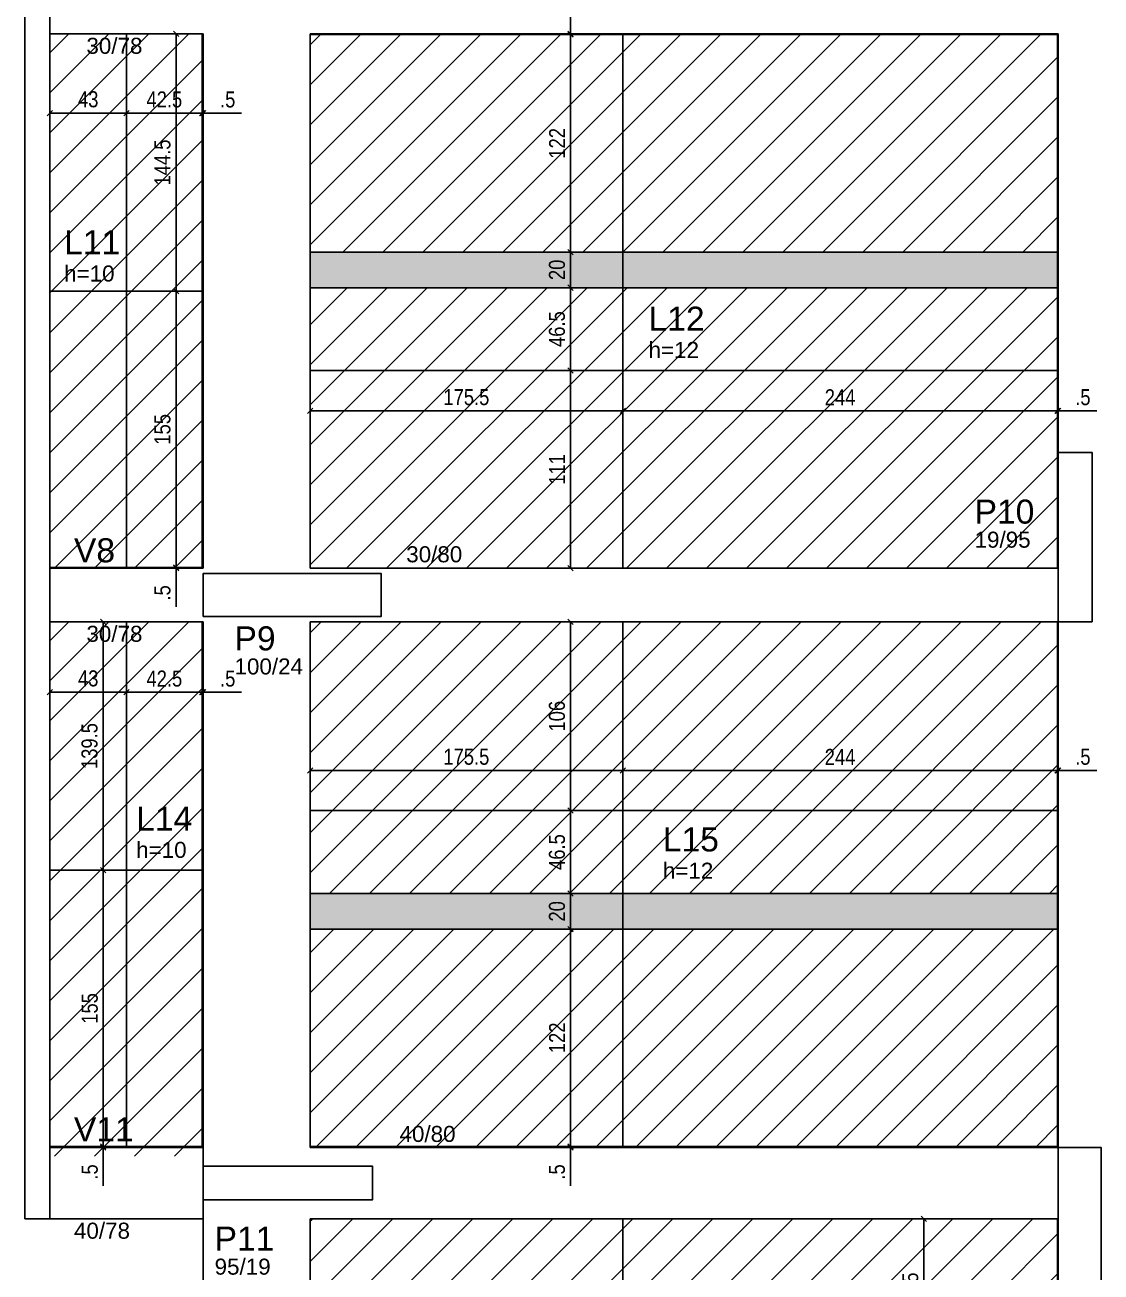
# Model space of a CAD drawing. Extents: x 3157 to 7449, y -544 to 2203.
# Drawn here: x 4170 to 4774, y 484 to 1184 of the extents above; entities that cross this region are included whole.
import ezdxf

# ---------------------------------------------------------------- set-up
doc = ezdxf.new("R2010")
doc.units = 0
for name, color, linetype in [('COTA', 241, 'Continuous'), ('ES-VIGA', 3, 'Continuous'), ('L-D', 2, 'Continuous'), ('L-N', 4, 'Continuous'), ('P-D', 2, 'Continuous'), ('Painéis', 200, 'Continuous'), ('PIL-N', 4, 'Continuous'), ('Pilares', 5, 'Continuous'), ('VIG-D', 2, 'Continuous'), ('VIG-N', 4, 'Continuous')]:
    doc.layers.add(name, color=color, linetype=linetype)
doc.layers.add('Hachura', color=251, linetype='Continuous', lineweight=9)
doc.layers.add('REAPROVEITAMENTO', color=251, linetype='Continuous', lineweight=9)
doc.styles.add('COTA TECNICA-50', font='techl___.ttf', dxfattribs={"height": 9})
doc.styles.add('TQS_ARIAL', font='arial.ttf')
doc.dimstyles.new('COTA PAINEL-50', dxfattribs={"dimtxt": 9, "dimasz": 3, "dimexe": 3, "dimexo": 3, "dimgap": 3, "dimtad": 1, "dimdec": 1, "dimzin": 12, "dimdsep": 46, "dimtxsty": 'COTA TECNICA-50', "dimblk1": 'OBLIQUE', "dimblk2": 'OBLIQUE', "dimsah": 1, "dimcen": 0.9, "dimclrd": 4, "dimclre": 4, "dimclrt": 240, "dimadec": 1, "dimazin": 3, "dimtfac": 1, "dimtdec": 1, "dimtmove": 0, "dimatfit": 3, "dimfxl": 1, "dimtolj": 1, "dimtzin": 12, "dimarcsym": 0})

# ---------------------------------------------------------------- blocks, each defined once
blk = doc.blocks.new('_Oblique')
at = {"color": 0, "linetype": 'ByBlock', "lineweight": -2}
blk.add_line((-0.5, -0.5), (0.5, 0.5), dxfattribs=at)
blk = doc.blocks.new('*D100')
at = {"layer": 'COTA', "color": 4, "lineweight": -2, "transparency": 16777216}
blk.add_line((4675, 433.37), (4675, 513.88), dxfattribs=at)
at = {"layer": 'Defpoints', "color": 0, "transparency": 16777216}
for p in [(4675, 513.88), (4675, 513.88), (4675, 433.37)]:
    blk.add_point(p, dxfattribs=at)
at = {"layer": 'COTA', "color": 4, "lineweight": -2, "transparency": 16777216, "xscale": 3, "yscale": 3, "zscale": 3}
for p, rotation in [((4675, 513.88), 90), ((4675, 433.37), 270)]:
    blk.add_blockref('_Oblique', p, dxfattribs=dict(at, rotation=rotation))
at = {"layer": 'COTA', "color": 240, "transparency": 16777216, "insert": (4667.39, 473.62), "char_height": 9, "attachment_point": 5, "rotation": 90, "style": 'COTA TECNICA-50'}
blk.add_mtext('\\A1;80.5', dxfattribs=at)
blk = doc.blocks.new('*D124')
at = {"layer": 'COTA', "color": 4, "lineweight": -2, "transparency": 16777216}
blk.add_line((4330.46, 967.29), (4505.96, 967.29), dxfattribs=at)
at = {"layer": 'Defpoints', "color": 0, "transparency": 16777216}
for p in [(4330.46, 967.29), (4505.96, 967.29), (4505.96, 967.29)]:
    blk.add_point(p, dxfattribs=at)
at = {"layer": 'COTA', "color": 4, "lineweight": -2, "transparency": 16777216, "xscale": 3, "yscale": 3, "zscale": 3, "rotation": 180}
blk.add_blockref('_Oblique', (4330.46, 967.29), dxfattribs=at)
at = {"layer": 'COTA', "color": 4, "lineweight": -2, "transparency": 16777216, "xscale": 3, "yscale": 3, "zscale": 3}
blk.add_blockref('_Oblique', (4505.96, 967.29), dxfattribs=at)
at = {"layer": 'COTA', "color": 240, "transparency": 16777216, "insert": (4418.21, 974.88), "char_height": 9, "attachment_point": 5, "style": 'COTA TECNICA-50'}
blk.add_mtext('\\A1;175.5', dxfattribs=at)
blk = doc.blocks.new('*D125')
at = {"layer": 'COTA', "color": 4, "lineweight": -2, "transparency": 16777216}
blk.add_line((4505.96, 967.29), (4749.96, 967.29), dxfattribs=at)
at = {"layer": 'Defpoints', "color": 0, "transparency": 16777216}
for p in [(4505.96, 967.29), (4749.96, 967.29), (4749.96, 967.29)]:
    blk.add_point(p, dxfattribs=at)
at = {"layer": 'COTA', "color": 4, "lineweight": -2, "transparency": 16777216, "xscale": 3, "yscale": 3, "zscale": 3, "rotation": 180}
blk.add_blockref('_Oblique', (4505.96, 967.29), dxfattribs=at)
at = {"layer": 'COTA', "color": 4, "lineweight": -2, "transparency": 16777216, "xscale": 3, "yscale": 3, "zscale": 3}
blk.add_blockref('_Oblique', (4749.96, 967.29), dxfattribs=at)
at = {"layer": 'COTA', "color": 240, "transparency": 16777216, "insert": (4627.96, 974.85), "char_height": 9, "attachment_point": 5, "style": 'COTA TECNICA-50'}
blk.add_mtext('\\A1;244', dxfattribs=at)
blk = doc.blocks.new('*D126')
at = {"layer": 'COTA', "color": 4, "lineweight": -2, "transparency": 16777216}
for p, q in [((4749.96, 967.29), (4746.96, 967.29)), ((4749.96, 967.29), (4750.46, 967.29)), ((4750.46, 967.29), (4772.05, 967.29))]:
    blk.add_line(p, q, dxfattribs=at)
at = {"layer": 'Defpoints', "color": 0, "transparency": 16777216}
for p in [(4749.96, 967.29), (4750.46, 967.29), (4750.46, 967.29)]:
    blk.add_point(p, dxfattribs=at)
at = {"layer": 'COTA', "color": 4, "lineweight": -2, "transparency": 16777216, "xscale": 3, "yscale": 3, "zscale": 3}
blk.add_blockref('_Oblique', (4749.96, 967.29), dxfattribs=at)
at = {"layer": 'COTA', "color": 4, "lineweight": -2, "transparency": 16777216, "xscale": 3, "yscale": 3, "zscale": 3, "rotation": 180}
blk.add_blockref('_Oblique', (4750.46, 967.29), dxfattribs=at)
at = {"layer": 'COTA', "color": 240, "transparency": 16777216, "insert": (4764.25, 974.88), "char_height": 9, "attachment_point": 5, "style": 'COTA TECNICA-50'}
blk.add_mtext('\\A1;.5', dxfattribs=at)
blk = doc.blocks.new('*D204')
at = {"layer": 'COTA', "color": 4, "lineweight": -2, "transparency": 16777216}
for p, q in [((4498.02, 989.87), (4473.69, 989.87)), ((4476.69, 878.88), (4476.69, 989.87))]:
    blk.add_line(p, q, dxfattribs=at)
at = {"layer": 'Defpoints', "color": 0, "transparency": 16777216}
for p in [(4476.69, 989.87), (4501.02, 989.87), (4476.69, 878.88)]:
    blk.add_point(p, dxfattribs=at)
at = {"layer": 'COTA', "color": 4, "lineweight": -2, "transparency": 16777216, "xscale": 3, "yscale": 3, "zscale": 3}
for p, rotation in [((4476.69, 989.87), 90), ((4476.69, 878.88), 270)]:
    blk.add_blockref('_Oblique', p, dxfattribs=dict(at, rotation=rotation))
at = {"layer": 'COTA', "color": 240, "transparency": 16777216, "insert": (4469.14, 934.37), "char_height": 9, "attachment_point": 5, "rotation": 90, "style": 'COTA TECNICA-50'}
blk.add_mtext('\\A1;111', dxfattribs=at)
blk = doc.blocks.new('*D127')
at = {"layer": 'COTA', "color": 4, "lineweight": -2, "transparency": 16777216}
blk.add_line((4476.69, 989.87), (4476.69, 1036.38), dxfattribs=at)
at = {"layer": 'Defpoints', "color": 0, "transparency": 16777216}
for p in [(4476.69, 1036.38), (4476.69, 1036.38), (4476.69, 989.87)]:
    blk.add_point(p, dxfattribs=at)
at = {"layer": 'COTA', "color": 4, "lineweight": -2, "transparency": 16777216, "xscale": 3, "yscale": 3, "zscale": 3}
for p, rotation in [((4476.69, 1036.38), 90), ((4476.69, 989.87), 270)]:
    blk.add_blockref('_Oblique', p, dxfattribs=dict(at, rotation=rotation))
at = {"layer": 'COTA', "color": 240, "transparency": 16777216, "insert": (4469.09, 1013.12), "char_height": 9, "attachment_point": 5, "rotation": 90, "style": 'COTA TECNICA-50'}
blk.add_mtext('\\A1;46.5', dxfattribs=at)
blk = doc.blocks.new('*D205')
at = {"layer": 'COTA', "color": 4, "lineweight": -2, "transparency": 16777216}
for p, q in [((4498.02, 1056.38), (4473.69, 1056.38)), ((4476.69, 1036.38), (4476.69, 1056.38))]:
    blk.add_line(p, q, dxfattribs=at)
at = {"layer": 'Defpoints', "color": 0, "transparency": 16777216}
for p in [(4476.69, 1056.38), (4501.02, 1056.38), (4476.69, 1036.38)]:
    blk.add_point(p, dxfattribs=at)
at = {"layer": 'COTA', "color": 4, "lineweight": -2, "transparency": 16777216, "xscale": 3, "yscale": 3, "zscale": 3}
for p, rotation in [((4476.69, 1056.38), 90), ((4476.69, 1036.38), 270)]:
    blk.add_blockref('_Oblique', p, dxfattribs=dict(at, rotation=rotation))
at = {"layer": 'COTA', "color": 240, "transparency": 16777216, "insert": (4469.1, 1046.38), "char_height": 9, "attachment_point": 5, "rotation": 90, "style": 'COTA TECNICA-50'}
blk.add_mtext('\\A1;20', dxfattribs=at)
blk = doc.blocks.new('*D206')
at = {"layer": 'COTA', "color": 4, "lineweight": -2, "transparency": 16777216}
for p, q in [((4498.02, 1178.38), (4473.69, 1178.38)), ((4476.69, 1056.38), (4476.69, 1178.38))]:
    blk.add_line(p, q, dxfattribs=at)
at = {"layer": 'Defpoints', "color": 0, "transparency": 16777216}
for p in [(4476.69, 1178.38), (4501.02, 1178.38), (4476.69, 1056.38)]:
    blk.add_point(p, dxfattribs=at)
at = {"layer": 'COTA', "color": 4, "lineweight": -2, "transparency": 16777216, "xscale": 3, "yscale": 3, "zscale": 3}
for p, rotation in [((4476.69, 1178.38), 90), ((4476.69, 1056.38), 270)]:
    blk.add_blockref('_Oblique', p, dxfattribs=dict(at, rotation=rotation))
at = {"layer": 'COTA', "color": 240, "transparency": 16777216, "insert": (4469.14, 1117.38), "char_height": 9, "attachment_point": 5, "rotation": 90, "style": 'COTA TECNICA-50'}
blk.add_mtext('\\A1;122', dxfattribs=at)
blk = doc.blocks.new('*D128')
at = {"layer": 'COTA', "color": 4, "lineweight": -2, "transparency": 16777216}
for p, q in [((4476.69, 1178.88), (4476.69, 1200.47)), ((4476.69, 1178.38), (4476.69, 1178.88)), ((4476.69, 1178.38), (4476.69, 1175.38))]:
    blk.add_line(p, q, dxfattribs=at)
at = {"layer": 'Defpoints', "color": 0, "transparency": 16777216}
for p in [(4476.69, 1178.88), (4476.69, 1178.88), (4476.69, 1178.38)]:
    blk.add_point(p, dxfattribs=at)
at = {"layer": 'COTA', "color": 4, "lineweight": -2, "transparency": 16777216, "xscale": 3, "yscale": 3, "zscale": 3}
for p, rotation in [((4476.69, 1178.88), 270), ((4476.69, 1178.38), 90)]:
    blk.add_blockref('_Oblique', p, dxfattribs=dict(at, rotation=rotation))
at = {"layer": 'COTA', "color": 240, "transparency": 16777216, "insert": (4469.09, 1192.67), "char_height": 9, "attachment_point": 5, "rotation": 90, "style": 'COTA TECNICA-50'}
blk.add_mtext('\\A1;.5', dxfattribs=at)
blk = doc.blocks.new('*D132')
at = {"layer": 'COTA', "color": 4, "lineweight": -2, "transparency": 16777216}
for p, q in [((4265.27, 1178.88), (4252.26, 1178.88)), ((4255.26, 1178.88), (4255.26, 1034.38)), ((4265.02, 1034.38), (4252.26, 1034.38))]:
    blk.add_line(p, q, dxfattribs=at)
at = {"layer": 'Defpoints', "color": 0, "transparency": 16777216}
for p in [(4268.27, 1178.88), (4255.26, 1034.38), (4268.02, 1034.38)]:
    blk.add_point(p, dxfattribs=at)
at = {"layer": 'COTA', "color": 4, "lineweight": -2, "transparency": 16777216, "xscale": 3, "yscale": 3, "zscale": 3}
for p, rotation in [((4255.26, 1178.88), 90), ((4255.26, 1034.38), 270)]:
    blk.add_blockref('_Oblique', p, dxfattribs=dict(at, rotation=rotation))
at = {"layer": 'COTA', "color": 240, "transparency": 16777216, "insert": (4247.67, 1106.63), "char_height": 9, "attachment_point": 5, "rotation": 90, "style": 'COTA TECNICA-50'}
blk.add_mtext('\\A1;144.5', dxfattribs=at)
blk = doc.blocks.new('*D133')
at = {"layer": 'COTA', "color": 4, "lineweight": -2, "transparency": 16777216}
for p, q in [((4265.27, 1034.38), (4252.26, 1034.38)), ((4255.26, 1034.38), (4255.26, 879.38)), ((4265.27, 879.38), (4252.26, 879.38))]:
    blk.add_line(p, q, dxfattribs=at)
at = {"layer": 'Defpoints', "color": 0, "transparency": 16777216}
for p in [(4268.27, 1034.38), (4255.26, 879.38), (4268.27, 879.38)]:
    blk.add_point(p, dxfattribs=at)
at = {"layer": 'COTA', "color": 4, "lineweight": -2, "transparency": 16777216, "xscale": 3, "yscale": 3, "zscale": 3}
for p, rotation in [((4255.26, 1034.38), 90), ((4255.26, 879.38), 270)]:
    blk.add_blockref('_Oblique', p, dxfattribs=dict(at, rotation=rotation))
at = {"layer": 'COTA', "color": 240, "transparency": 16777216, "insert": (4247.67, 956.88), "char_height": 9, "attachment_point": 5, "rotation": 90, "style": 'COTA TECNICA-50'}
blk.add_mtext('\\A1;155', dxfattribs=at)
blk = doc.blocks.new('*D134')
at = {"layer": 'COTA', "color": 4, "lineweight": -2, "transparency": 16777216}
blk.add_line((4184.46, 1134.35), (4227.46, 1134.35), dxfattribs=at)
at = {"layer": 'Defpoints', "color": 0, "transparency": 16777216}
for p in [(4184.46, 1134.35), (4227.46, 1134.35), (4227.46, 1134.35)]:
    blk.add_point(p, dxfattribs=at)
at = {"layer": 'COTA', "color": 4, "lineweight": -2, "transparency": 16777216, "xscale": 3, "yscale": 3, "zscale": 3, "rotation": 180}
blk.add_blockref('_Oblique', (4184.46, 1134.35), dxfattribs=at)
at = {"layer": 'COTA', "color": 4, "lineweight": -2, "transparency": 16777216, "xscale": 3, "yscale": 3, "zscale": 3}
blk.add_blockref('_Oblique', (4227.46, 1134.35), dxfattribs=at)
at = {"layer": 'COTA', "color": 240, "transparency": 16777216, "insert": (4205.96, 1142.05), "char_height": 9, "attachment_point": 5, "style": 'COTA TECNICA-50'}
blk.add_mtext('\\A1;43', dxfattribs=at)
blk = doc.blocks.new('*D135')
at = {"layer": 'COTA', "color": 4, "lineweight": -2, "transparency": 16777216}
blk.add_line((4227.46, 1134.35), (4269.96, 1134.35), dxfattribs=at)
at = {"layer": 'Defpoints', "color": 0, "transparency": 16777216}
for p in [(4227.46, 1134.35), (4269.96, 1134.35), (4269.96, 1134.35)]:
    blk.add_point(p, dxfattribs=at)
at = {"layer": 'COTA', "color": 4, "lineweight": -2, "transparency": 16777216, "xscale": 3, "yscale": 3, "zscale": 3, "rotation": 180}
blk.add_blockref('_Oblique', (4227.46, 1134.35), dxfattribs=at)
at = {"layer": 'COTA', "color": 4, "lineweight": -2, "transparency": 16777216, "xscale": 3, "yscale": 3, "zscale": 3}
blk.add_blockref('_Oblique', (4269.96, 1134.35), dxfattribs=at)
at = {"layer": 'COTA', "color": 240, "transparency": 16777216, "insert": (4248.71, 1141.95), "char_height": 9, "attachment_point": 5, "style": 'COTA TECNICA-50'}
blk.add_mtext('\\A1;42.5', dxfattribs=at)
blk = doc.blocks.new('*D136')
at = {"layer": 'COTA', "color": 4, "lineweight": -2, "transparency": 16777216}
for p, q in [((4255.26, 879.38), (4255.26, 882.38)), ((4265.27, 879.38), (4252.26, 879.38)), ((4265.27, 878.88), (4252.26, 878.88)), ((4255.26, 879.38), (4255.26, 878.88)), ((4255.26, 878.88), (4255.26, 857.28))]:
    blk.add_line(p, q, dxfattribs=at)
at = {"layer": 'Defpoints', "color": 0, "transparency": 16777216}
for p in [(4255.26, 878.88), (4268.27, 879.38), (4268.27, 878.88)]:
    blk.add_point(p, dxfattribs=at)
at = {"layer": 'COTA', "color": 4, "lineweight": -2, "transparency": 16777216, "xscale": 3, "yscale": 3, "zscale": 3}
for p, rotation in [((4255.26, 879.38), 270), ((4255.26, 878.88), 90)]:
    blk.add_blockref('_Oblique', p, dxfattribs=dict(at, rotation=rotation))
at = {"layer": 'COTA', "color": 240, "transparency": 16777216, "insert": (4247.67, 865.08), "char_height": 9, "attachment_point": 5, "rotation": 90, "style": 'COTA TECNICA-50'}
blk.add_mtext('\\A1;.5', dxfattribs=at)
blk = doc.blocks.new('*D137')
at = {"layer": 'COTA', "color": 4, "lineweight": -2, "transparency": 16777216}
for p, q in [((4269.96, 1134.35), (4266.96, 1134.35)), ((4269.96, 1134.35), (4270.46, 1134.35)), ((4270.46, 1134.35), (4292.05, 1134.35))]:
    blk.add_line(p, q, dxfattribs=at)
at = {"layer": 'Defpoints', "color": 0, "transparency": 16777216}
for p in [(4269.96, 1134.35), (4270.46, 1134.35), (4270.46, 1134.35)]:
    blk.add_point(p, dxfattribs=at)
at = {"layer": 'COTA', "color": 4, "lineweight": -2, "transparency": 16777216, "xscale": 3, "yscale": 3, "zscale": 3}
blk.add_blockref('_Oblique', (4269.96, 1134.35), dxfattribs=at)
at = {"layer": 'COTA', "color": 4, "lineweight": -2, "transparency": 16777216, "xscale": 3, "yscale": 3, "zscale": 3, "rotation": 180}
blk.add_blockref('_Oblique', (4270.46, 1134.35), dxfattribs=at)
at = {"layer": 'COTA', "color": 240, "transparency": 16777216, "insert": (4284.25, 1141.95), "char_height": 9, "attachment_point": 5, "style": 'COTA TECNICA-50'}
blk.add_mtext('\\A1;.5', dxfattribs=at)
blk = doc.blocks.new('*D138')
at = {"layer": 'COTA', "color": 4, "lineweight": -2, "transparency": 16777216}
for p, q in [((4224.46, 848.88), (4211.45, 848.88)), ((4214.45, 848.88), (4214.45, 709.38)), ((4224.21, 709.38), (4211.45, 709.38))]:
    blk.add_line(p, q, dxfattribs=at)
at = {"layer": 'Defpoints', "color": 0, "transparency": 16777216}
for p in [(4227.46, 848.88), (4214.45, 709.38), (4227.21, 709.38)]:
    blk.add_point(p, dxfattribs=at)
at = {"layer": 'COTA', "color": 4, "lineweight": -2, "transparency": 16777216, "xscale": 3, "yscale": 3, "zscale": 3}
for p, rotation in [((4214.45, 848.88), 90), ((4214.45, 709.38), 270)]:
    blk.add_blockref('_Oblique', p, dxfattribs=dict(at, rotation=rotation))
at = {"layer": 'COTA', "color": 240, "transparency": 16777216, "insert": (4206.73, 779.13), "char_height": 9, "attachment_point": 5, "rotation": 90, "style": 'COTA TECNICA-50'}
blk.add_mtext('\\A1;139.5', dxfattribs=at)
blk = doc.blocks.new('*D139')
at = {"layer": 'COTA', "color": 4, "lineweight": -2, "transparency": 16777216}
for p, q in [((4224.46, 709.38), (4211.45, 709.38)), ((4214.45, 709.38), (4214.45, 554.37)), ((4224.46, 554.37), (4211.45, 554.37))]:
    blk.add_line(p, q, dxfattribs=at)
at = {"layer": 'Defpoints', "color": 0, "transparency": 16777216}
for p in [(4227.46, 709.38), (4214.45, 554.37), (4227.46, 554.37)]:
    blk.add_point(p, dxfattribs=at)
at = {"layer": 'COTA', "color": 4, "lineweight": -2, "transparency": 16777216, "xscale": 3, "yscale": 3, "zscale": 3}
for p, rotation in [((4214.45, 709.38), 90), ((4214.45, 554.37), 270)]:
    blk.add_blockref('_Oblique', p, dxfattribs=dict(at, rotation=rotation))
at = {"layer": 'COTA', "color": 240, "transparency": 16777216, "insert": (4206.86, 631.87), "char_height": 9, "attachment_point": 5, "rotation": 90, "style": 'COTA TECNICA-50'}
blk.add_mtext('\\A1;155', dxfattribs=at)
blk = doc.blocks.new('*D140')
at = {"layer": 'COTA', "color": 4, "lineweight": -2, "transparency": 16777216}
blk.add_line((4184.46, 809.35), (4227.46, 809.35), dxfattribs=at)
at = {"layer": 'Defpoints', "color": 0, "transparency": 16777216}
for p in [(4184.46, 809.35), (4227.46, 809.35), (4227.46, 809.35)]:
    blk.add_point(p, dxfattribs=at)
at = {"layer": 'COTA', "color": 4, "lineweight": -2, "transparency": 16777216, "xscale": 3, "yscale": 3, "zscale": 3, "rotation": 180}
blk.add_blockref('_Oblique', (4184.46, 809.35), dxfattribs=at)
at = {"layer": 'COTA', "color": 4, "lineweight": -2, "transparency": 16777216, "xscale": 3, "yscale": 3, "zscale": 3}
blk.add_blockref('_Oblique', (4227.46, 809.35), dxfattribs=at)
at = {"layer": 'COTA', "color": 240, "transparency": 16777216, "insert": (4205.96, 817.04), "char_height": 9, "attachment_point": 5, "style": 'COTA TECNICA-50'}
blk.add_mtext('\\A1;43', dxfattribs=at)
blk = doc.blocks.new('*D141')
at = {"layer": 'COTA', "color": 4, "lineweight": -2, "transparency": 16777216}
blk.add_line((4227.46, 809.35), (4269.96, 809.35), dxfattribs=at)
at = {"layer": 'Defpoints', "color": 0, "transparency": 16777216}
for p in [(4227.46, 809.35), (4269.96, 809.35), (4269.96, 809.35)]:
    blk.add_point(p, dxfattribs=at)
at = {"layer": 'COTA', "color": 4, "lineweight": -2, "transparency": 16777216, "xscale": 3, "yscale": 3, "zscale": 3, "rotation": 180}
blk.add_blockref('_Oblique', (4227.46, 809.35), dxfattribs=at)
at = {"layer": 'COTA', "color": 4, "lineweight": -2, "transparency": 16777216, "xscale": 3, "yscale": 3, "zscale": 3}
blk.add_blockref('_Oblique', (4269.96, 809.35), dxfattribs=at)
at = {"layer": 'COTA', "color": 240, "transparency": 16777216, "insert": (4248.71, 816.94), "char_height": 9, "attachment_point": 5, "style": 'COTA TECNICA-50'}
blk.add_mtext('\\A1;42.5', dxfattribs=at)
blk = doc.blocks.new('*D210')
at = {"layer": 'COTA', "color": 4, "lineweight": -2, "transparency": 16777216}
for p, q in [((4224.46, 554.37), (4211.45, 554.37)), ((4224.46, 553.87), (4211.45, 553.87)), ((4214.45, 554.37), (4214.45, 557.37)), ((4214.45, 554.37), (4214.45, 553.87)), ((4214.45, 553.87), (4214.45, 532.28))]:
    blk.add_line(p, q, dxfattribs=at)
at = {"layer": 'Defpoints', "color": 0, "transparency": 16777216}
for p in [(4214.45, 553.87), (4227.46, 554.37), (4227.46, 553.87)]:
    blk.add_point(p, dxfattribs=at)
at = {"layer": 'COTA', "color": 4, "lineweight": -2, "transparency": 16777216, "xscale": 3, "yscale": 3, "zscale": 3}
for p, rotation in [((4214.45, 554.37), 270), ((4214.45, 553.87), 90)]:
    blk.add_blockref('_Oblique', p, dxfattribs=dict(at, rotation=rotation))
at = {"layer": 'COTA', "color": 240, "transparency": 16777216, "insert": (4206.86, 540.08), "char_height": 9, "attachment_point": 5, "rotation": 90, "style": 'COTA TECNICA-50'}
blk.add_mtext('\\A1;.5', dxfattribs=at)
blk = doc.blocks.new('*D142')
at = {"layer": 'COTA', "color": 4, "lineweight": -2, "transparency": 16777216}
for p, q in [((4269.96, 809.35), (4266.96, 809.35)), ((4269.96, 809.35), (4270.46, 809.35)), ((4270.46, 809.35), (4292.05, 809.35))]:
    blk.add_line(p, q, dxfattribs=at)
at = {"layer": 'Defpoints', "color": 0, "transparency": 16777216}
for p in [(4269.96, 809.35), (4270.46, 809.35), (4270.46, 809.35)]:
    blk.add_point(p, dxfattribs=at)
at = {"layer": 'COTA', "color": 4, "lineweight": -2, "transparency": 16777216, "xscale": 3, "yscale": 3, "zscale": 3}
blk.add_blockref('_Oblique', (4269.96, 809.35), dxfattribs=at)
at = {"layer": 'COTA', "color": 4, "lineweight": -2, "transparency": 16777216, "xscale": 3, "yscale": 3, "zscale": 3, "rotation": 180}
blk.add_blockref('_Oblique', (4270.46, 809.35), dxfattribs=at)
at = {"layer": 'COTA', "color": 240, "transparency": 16777216, "insert": (4284.25, 816.94), "char_height": 9, "attachment_point": 5, "style": 'COTA TECNICA-50'}
blk.add_mtext('\\A1;.5', dxfattribs=at)
blk = doc.blocks.new('*D143')
at = {"layer": 'COTA', "color": 4, "lineweight": -2, "transparency": 16777216}
blk.add_line((4330.46, 765.46), (4505.96, 765.46), dxfattribs=at)
at = {"layer": 'Defpoints', "color": 0, "transparency": 16777216}
for p in [(4330.46, 765.46), (4505.96, 765.46), (4505.96, 765.46)]:
    blk.add_point(p, dxfattribs=at)
at = {"layer": 'COTA', "color": 4, "lineweight": -2, "transparency": 16777216, "xscale": 3, "yscale": 3, "zscale": 3, "rotation": 180}
blk.add_blockref('_Oblique', (4330.46, 765.46), dxfattribs=at)
at = {"layer": 'COTA', "color": 4, "lineweight": -2, "transparency": 16777216, "xscale": 3, "yscale": 3, "zscale": 3}
blk.add_blockref('_Oblique', (4505.96, 765.46), dxfattribs=at)
at = {"layer": 'COTA', "color": 240, "transparency": 16777216, "insert": (4418.21, 773.06), "char_height": 9, "attachment_point": 5, "style": 'COTA TECNICA-50'}
blk.add_mtext('\\A1;175.5', dxfattribs=at)
blk = doc.blocks.new('*D144')
at = {"layer": 'COTA', "color": 4, "lineweight": -2, "transparency": 16777216}
blk.add_line((4505.96, 765.46), (4749.96, 765.46), dxfattribs=at)
at = {"layer": 'Defpoints', "color": 0, "transparency": 16777216}
for p in [(4505.96, 765.46), (4749.96, 765.46), (4749.96, 765.46)]:
    blk.add_point(p, dxfattribs=at)
at = {"layer": 'COTA', "color": 4, "lineweight": -2, "transparency": 16777216, "xscale": 3, "yscale": 3, "zscale": 3, "rotation": 180}
blk.add_blockref('_Oblique', (4505.96, 765.46), dxfattribs=at)
at = {"layer": 'COTA', "color": 4, "lineweight": -2, "transparency": 16777216, "xscale": 3, "yscale": 3, "zscale": 3}
blk.add_blockref('_Oblique', (4749.96, 765.46), dxfattribs=at)
at = {"layer": 'COTA', "color": 240, "transparency": 16777216, "insert": (4627.96, 773.03), "char_height": 9, "attachment_point": 5, "style": 'COTA TECNICA-50'}
blk.add_mtext('\\A1;244', dxfattribs=at)
blk = doc.blocks.new('*D145')
at = {"layer": 'COTA', "color": 4, "lineweight": -2, "transparency": 16777216}
for p, q in [((4749.96, 765.46), (4746.96, 765.46)), ((4749.96, 765.46), (4750.46, 765.46)), ((4750.46, 765.46), (4772.05, 765.46))]:
    blk.add_line(p, q, dxfattribs=at)
at = {"layer": 'Defpoints', "color": 0, "transparency": 16777216}
for p in [(4749.96, 765.46), (4750.46, 765.46), (4750.46, 765.46)]:
    blk.add_point(p, dxfattribs=at)
at = {"layer": 'COTA', "color": 4, "lineweight": -2, "transparency": 16777216, "xscale": 3, "yscale": 3, "zscale": 3}
blk.add_blockref('_Oblique', (4749.96, 765.46), dxfattribs=at)
at = {"layer": 'COTA', "color": 4, "lineweight": -2, "transparency": 16777216, "xscale": 3, "yscale": 3, "zscale": 3, "rotation": 180}
blk.add_blockref('_Oblique', (4750.46, 765.46), dxfattribs=at)
at = {"layer": 'COTA', "color": 240, "transparency": 16777216, "insert": (4764.25, 773.06), "char_height": 9, "attachment_point": 5, "style": 'COTA TECNICA-50'}
blk.add_mtext('\\A1;.5', dxfattribs=at)
blk = doc.blocks.new('*D211')
at = {"layer": 'COTA', "color": 4, "lineweight": -2, "transparency": 16777216}
for p, q in [((4476.69, 848.88), (4476.69, 742.88)), ((4498.02, 742.88), (4473.69, 742.88))]:
    blk.add_line(p, q, dxfattribs=at)
at = {"layer": 'Defpoints', "color": 0, "transparency": 16777216}
for p in [(4476.69, 848.88), (4476.69, 742.88), (4501.02, 742.88)]:
    blk.add_point(p, dxfattribs=at)
at = {"layer": 'COTA', "color": 4, "lineweight": -2, "transparency": 16777216, "xscale": 3, "yscale": 3, "zscale": 3}
for p, rotation in [((4476.69, 848.88), 90), ((4476.69, 742.88), 270)]:
    blk.add_blockref('_Oblique', p, dxfattribs=dict(at, rotation=rotation))
at = {"layer": 'COTA', "color": 240, "transparency": 16777216, "insert": (4469.1, 795.88), "char_height": 9, "attachment_point": 5, "rotation": 90, "style": 'COTA TECNICA-50'}
blk.add_mtext('\\A1;106', dxfattribs=at)
blk = doc.blocks.new('*D212')
at = {"layer": 'COTA', "color": 4, "lineweight": -2, "transparency": 16777216}
for p, q in [((4476.69, 742.88), (4476.69, 696.37)), ((4498.02, 696.37), (4473.69, 696.37))]:
    blk.add_line(p, q, dxfattribs=at)
at = {"layer": 'Defpoints', "color": 0, "transparency": 16777216}
for p in [(4476.69, 742.88), (4476.69, 696.37), (4501.02, 696.37)]:
    blk.add_point(p, dxfattribs=at)
at = {"layer": 'COTA', "color": 4, "lineweight": -2, "transparency": 16777216, "xscale": 3, "yscale": 3, "zscale": 3}
for p, rotation in [((4476.69, 742.88), 90), ((4476.69, 696.37), 270)]:
    blk.add_blockref('_Oblique', p, dxfattribs=dict(at, rotation=rotation))
at = {"layer": 'COTA', "color": 240, "transparency": 16777216, "insert": (4469.09, 719.63), "char_height": 9, "attachment_point": 5, "rotation": 90, "style": 'COTA TECNICA-50'}
blk.add_mtext('\\A1;46.5', dxfattribs=at)
blk = doc.blocks.new('*D213')
at = {"layer": 'COTA', "color": 4, "lineweight": -2, "transparency": 16777216}
for p, q in [((4476.69, 696.37), (4476.69, 676.37)), ((4498.02, 676.37), (4473.69, 676.37))]:
    blk.add_line(p, q, dxfattribs=at)
at = {"layer": 'Defpoints', "color": 0, "transparency": 16777216}
for p in [(4476.69, 696.37), (4476.69, 676.37), (4501.02, 676.37)]:
    blk.add_point(p, dxfattribs=at)
at = {"layer": 'COTA', "color": 4, "lineweight": -2, "transparency": 16777216, "xscale": 3, "yscale": 3, "zscale": 3}
for p, rotation in [((4476.69, 696.37), 90), ((4476.69, 676.37), 270)]:
    blk.add_blockref('_Oblique', p, dxfattribs=dict(at, rotation=rotation))
at = {"layer": 'COTA', "color": 240, "transparency": 16777216, "insert": (4469.1, 686.37), "char_height": 9, "attachment_point": 5, "rotation": 90, "style": 'COTA TECNICA-50'}
blk.add_mtext('\\A1;20', dxfattribs=at)
blk = doc.blocks.new('*D186')
at = {"layer": 'COTA', "color": 4, "lineweight": -2, "transparency": 16777216}
for p, q in [((4476.69, 676.37), (4476.69, 554.37)), ((4498.02, 554.37), (4473.69, 554.37))]:
    blk.add_line(p, q, dxfattribs=at)
at = {"layer": 'Defpoints', "color": 0, "transparency": 16777216}
for p in [(4476.69, 676.37), (4476.69, 554.37), (4501.02, 554.37)]:
    blk.add_point(p, dxfattribs=at)
at = {"layer": 'COTA', "color": 4, "lineweight": -2, "transparency": 16777216, "xscale": 3, "yscale": 3, "zscale": 3}
for p, rotation in [((4476.69, 676.37), 90), ((4476.69, 554.37), 270)]:
    blk.add_blockref('_Oblique', p, dxfattribs=dict(at, rotation=rotation))
at = {"layer": 'COTA', "color": 240, "transparency": 16777216, "insert": (4469.14, 615.37), "char_height": 9, "attachment_point": 5, "rotation": 90, "style": 'COTA TECNICA-50'}
blk.add_mtext('\\A1;122', dxfattribs=at)
blk = doc.blocks.new('*D61')
at = {"layer": 'COTA', "color": 4, "lineweight": -2, "transparency": 16777216}
for p, q in [((4476.69, 554.37), (4476.69, 557.37)), ((4476.69, 554.37), (4476.69, 553.87)), ((4476.69, 553.87), (4476.69, 532.28))]:
    blk.add_line(p, q, dxfattribs=at)
at = {"layer": 'Defpoints', "color": 0, "transparency": 16777216}
for p in [(4476.69, 554.37), (4476.69, 553.87), (4476.69, 553.87)]:
    blk.add_point(p, dxfattribs=at)
at = {"layer": 'COTA', "color": 4, "lineweight": -2, "transparency": 16777216, "xscale": 3, "yscale": 3, "zscale": 3}
for p, rotation in [((4476.69, 554.37), 270), ((4476.69, 553.87), 90)]:
    blk.add_blockref('_Oblique', p, dxfattribs=dict(at, rotation=rotation))
at = {"layer": 'COTA', "color": 240, "transparency": 16777216, "insert": (4469.09, 540.08), "char_height": 9, "attachment_point": 5, "rotation": 90, "style": 'COTA TECNICA-50'}
blk.add_mtext('\\A1;.5', dxfattribs=at)

msp = doc.modelspace()

# ---------------------------------------------------------------- hatches: boundary and pattern name
at = {"layer": 'Hachura', "linetype": 'ByBlock'}
h = msp.add_hatch(color=256, dxfattribs=at)
h.dxf.hatch_style = 1
h.paths.add_polyline_path([(4330.46, 1056.38), (4330.46, 1036.38), (4749.96, 1036.38), (4749.96, 1056.38)])
h = msp.add_hatch(color=256, dxfattribs=at)
h.dxf.hatch_style = 1
h.paths.add_polyline_path([(4330.46, 696.37), (4330.46, 676.37), (4749.96, 676.37), (4749.96, 696.37)])
at = {"layer": 'REAPROVEITAMENTO', "linetype": 'ByBlock'}
h = msp.add_hatch(dxfattribs=at)
h.set_pattern_fill('ANSI31', color=256, scale=5, style=2)
h.set_pattern_definition([(45, (-1439.464, -1896.347), (-11.22532, 11.22532), [])])
h.paths.add_polyline_path([(4184.46, 878.88), (4270.46, 878.88), (4270.46, 1178.88), (4184.46, 1178.88)])
h = msp.add_hatch(dxfattribs=at)
h.set_pattern_fill('ANSI31', color=256, scale=5, style=2)
h.set_pattern_definition([(45, (-1293.464, -1914.347), (-11.22532, 11.22532), [])])
h.paths.add_polyline_path([(4749.96, 1056.38), (4749.96, 1036.38), (4505.96, 1036.38), (4505.96, 1056.38)])
h.paths.add_polyline_path([(4505.96, 1036.38), (4330.46, 1036.38), (4330.46, 878.88), (4750.46, 878.88), (4750.46, 1178.88), (4330.46, 1178.88), (4330.46, 1056.38), (4505.96, 1056.38)])
h = msp.add_hatch(dxfattribs=at)
h.set_pattern_fill('ANSI31', color=256, scale=5, style=2)
h.set_pattern_definition([(45, (-1439.464, -2226.347), (-11.22532, 11.22532), [])])
h.paths.add_polyline_path([(4184.46, 548.88), (4270.46, 548.88), (4270.46, 848.88), (4184.46, 848.88)])
h = msp.add_hatch(dxfattribs=at)
h.set_pattern_fill('ANSI31', color=256, scale=5, style=2)
h.set_pattern_definition([(45, (-1293.464, -2244.347), (-11.22532, 11.22532), [])])
h.paths.add_polyline_path([(4749.96, 676.37), (4330.46, 676.37), (4330.46, 553.88), (4750.46, 553.88), (4750.46, 848.88), (4330.46, 848.88), (4330.46, 696.37), (4749.96, 696.37)])
h = msp.add_hatch(dxfattribs=at)
h.set_pattern_fill('ANSI31', color=256, scale=5, style=2)
h.set_pattern_definition([(45, (-1293.464, -2507.347), (-11.22532, 11.22532), [])])
h.paths.add_polyline_path([(4330.46, 433.37), (4749.96, 433.37), (4749.96, 413.37), (4330.46, 413.37), (4330.46, 290.88), (4750.46, 290.88), (4750.46, 513.88), (4330.46, 513.88)])

# ---------------------------------------------------------------- linework, layer by layer
at = {"layer": 'ES-VIGA'}
for points in [[(4184.46, 1178.88), (4184.46, 1530.88)], [(4170.46, 1193.88), (4170.46, 863.88)], [(4184.46, 1178.88), (4270.46, 1178.88)], [(4184.46, 878.88), (4184.46, 1178.88)], [(4270.46, 1178.88), (4270.46, 878.88)], [(4330.46, 878.88), (4330.46, 1178.88)], [(4330.46, 1178.88), (4750.46, 1178.88)], [(4750.46, 1178.88), (4750.46, 943.88)], [(4270.46, 878.88), (4184.46, 878.88)], [(4184.46, 513.88), (4184.46, 878.88)], [(4750.46, 878.88), (4330.46, 878.88)], [(4170.46, 863.88), (4170.46, 513.88)], [(4184.46, 848.88), (4270.46, 848.88)], [(4270.46, 848.88), (4270.46, 513.88)], [(4330.46, 848.88), (4750.46, 848.88)], [(4330.46, 553.88), (4330.46, 848.88)], [(4750.46, 848.88), (4750.46, 553.88)], [(4270.46, 553.88), (4184.46, 553.88)], [(4750.46, 553.88), (4330.46, 553.88)], [(4170.46, 513.88), (4270.46, 513.88)], [(4270.46, 513.88), (4270.46, 285.88)], [(4330.46, 513.88), (4750.46, 513.88)], [(4330.46, 290.88), (4330.46, 513.88)]]:
    msp.add_lwpolyline(points, dxfattribs=at)
at = {"layer": 'Painéis'}
for p, q in [((4227.46, 1178.88), (4227.46, 879.38)), ((4269.96, 1178.88), (4269.96, 879.38)), ((4330.46, 1178.38), (4749.96, 1178.38)), ((4505.96, 878.88), (4505.96, 1178.38)), ((4749.96, 878.88), (4749.96, 1178.38)), ((4330.46, 1056.38), (4749.96, 1056.38)), ((4330.46, 1036.38), (4749.96, 1036.38)), ((4269.96, 1034.38), (4184.46, 1034.38)), ((4330.46, 989.87), (4749.96, 989.87)), ((4269.96, 879.38), (4184.46, 879.38)), ((4227.46, 848.88), (4227.46, 554.37)), ((4269.96, 848.88), (4269.96, 554.37)), ((4505.96, 848.88), (4505.96, 554.37)), ((4749.96, 848.88), (4749.96, 554.37)), ((4330.46, 742.88), (4749.96, 742.88)), ((4269.96, 709.38), (4184.46, 709.38)), ((4330.46, 696.37), (4749.96, 696.37)), ((4330.46, 676.37), (4749.96, 676.37)), ((4269.96, 554.37), (4184.46, 554.37)), ((4330.46, 554.37), (4749.96, 554.37)), ((4505.96, 513.88), (4505.96, 291.37)), ((4749.96, 513.88), (4749.96, 291.37))]:
    msp.add_line(p, q, dxfattribs=at)
at = {"layer": 'Pilares', "linetype": 'Continuous'}
for points in [[(4750.46, 848.88), (4769.46, 848.88), (4769.46, 943.88), (4750.46, 943.88), (4750.46, 848.88)], [(4270.46, 851.88), (4370.46, 851.88), (4370.46, 875.88), (4270.46, 875.88), (4270.46, 851.88)], [(4750.46, 413.88), (4774.46, 413.88), (4774.46, 553.88), (4750.46, 553.88), (4750.46, 413.88)], [(4270.46, 524.38), (4365.46, 524.38), (4365.46, 543.38), (4270.46, 543.38), (4270.46, 524.38)]]:
    msp.add_lwpolyline(points, dxfattribs=at)

# ---------------------------------------------------------------- texts
at = {"layer": 'L-D', "linetype": 'Continuous', "style": 'TQS_ARIAL'}
for s, p in [('h=10', (4192.45, 1039.83)), ('h=12', (4520.49, 996.93)), ('h=10', (4232.87, 716.36)), ('h=12', (4528.49, 704.67))]:
    msp.add_text(s, height=9, dxfattribs=at).set_placement(p)
at = {"layer": 'L-N', "linetype": 'Continuous', "style": 'TQS_ARIAL'}
for s, p in [('L11', (4192.45, 1055.13)), ('L12', (4520.49, 1012.23)), ('L14', (4232.87, 731.66)), ('L15', (4528.49, 719.97))]:
    msp.add_text(s, height=13.5, dxfattribs=at).set_placement(p)
at = {"layer": 'P-D', "linetype": 'Continuous', "style": 'TQS_ARIAL'}
for s, p in [('19/95', (4703.47, 890.45)), ('100/24', (4288.08, 819.31)), ('95/19', (4276.91, 482.45))]:
    msp.add_text(s, height=9, dxfattribs=at).set_placement(p)
at = {"layer": 'PIL-N', "linetype": 'Continuous', "style": 'TQS_ARIAL'}
for s, p in [('P10', (4703.47, 903.95)), ('P9', (4288.08, 832.81)), ('P11', (4276.91, 495.95))]:
    msp.add_text(s, height=13.5, dxfattribs=at).set_placement(p)
at = {"layer": 'VIG-D', "linetype": 'Continuous', "style": 'TQS_ARIAL'}
for s, p in [('30/78', (4204.96, 1167.63)), ('30/80', (4384.46, 882.25)), ('30/78', (4204.96, 837.63)), ('40/80', (4380.7, 556.94)), ('40/78', (4197.96, 502.63))]:
    msp.add_text(s, height=9, dxfattribs=at).set_placement(p)
at = {"layer": 'VIG-N', "linetype": 'Continuous', "style": 'TQS_ARIAL'}
for s, p in [('V8', (4197.96, 882.25)), ('V11', (4197.96, 557.25))]:
    msp.add_text(s, height=13.5, dxfattribs=at).set_placement(p)

# ---------------------------------------------------------------- dimensions: what is measured, and where the dimension line sits
at = {"layer": 'COTA'}
for base, p1, p2, angle, picture, middle in [((4476.69, 1178.88), (4476.69, 1178.38), (4476.69, 1178.88), 90, '*D128', (4469.09, 1192.67)), ((4255.26, 1034.38), (4268.27, 1178.88), (4268.02, 1034.38), 90, '*D132', (4247.67, 1106.63)), ((4476.69, 1178.38), (4476.69, 1056.38), (4501.02, 1178.38), 90, '*D206', (4469.14, 1117.38)), ((4476.69, 1056.38), (4476.69, 1036.38), (4501.02, 1056.38), 90, '*D205', (4469.1, 1046.38)), ((4255.26, 879.38), (4268.27, 1034.38), (4268.27, 879.38), 90, '*D133', (4247.67, 956.88)), ((4476.69, 1036.38), (4476.69, 989.87), (4476.69, 1036.38), 90, '*D127', (4469.09, 1013.12)), ((4476.69, 989.87), (4476.69, 878.88), (4501.02, 989.87), 90, '*D204', (4469.14, 934.37)), ((4255.26, 878.88), (4268.27, 879.38), (4268.27, 878.88), 90, '*D136', (4247.67, 865.08)), ((4214.45, 709.38), (4227.46, 848.88), (4227.21, 709.38), 90, '*D138', (4206.73, 779.13)), ((4476.69, 742.88), (4476.69, 848.88), (4501.02, 742.88), 270, '*D211', (4469.1, 795.88)), ((4476.69, 696.37), (4476.69, 742.88), (4501.02, 696.37), 270, '*D212', (4469.09, 719.63)), ((4214.45, 554.37), (4227.46, 709.38), (4227.46, 554.37), 90, '*D139', (4206.86, 631.87)), ((4476.69, 676.37), (4476.69, 696.37), (4501.02, 676.37), 270, '*D213', (4469.1, 686.37)), ((4476.69, 554.37), (4476.69, 676.37), (4501.02, 554.37), 270, '*D186', (4469.14, 615.37)), ((4214.45, 553.87), (4227.46, 554.37), (4227.46, 553.87), 90, '*D210', (4206.86, 540.08)), ((4476.69, 553.87), (4476.69, 554.37), (4476.69, 553.87), 270, '*D61', (4469.09, 540.08)), ((4675, 513.88), (4675, 433.37), (4675, 513.88), 90, '*D100', (4667.39, 473.62))]:
    dim = msp.add_linear_dim(base=base, p1=p1, p2=p2, angle=angle, dimstyle='COTA PAINEL-50', dxfattribs=at)
    dim.commit()
    dim.dimension.update_dxf_attribs({"geometry": picture, "text_midpoint": middle})
for base, p1, p2, picture, middle in [((4227.46, 1134.35), (4184.46, 1134.35), (4227.46, 1134.35), '*D134', (4205.96, 1142.05)), ((4269.96, 1134.35), (4227.46, 1134.35), (4269.96, 1134.35), '*D135', (4248.71, 1141.95)), ((4270.46, 1134.35), (4269.96, 1134.35), (4270.46, 1134.35), '*D137', (4284.25, 1141.95)), ((4505.96, 967.29), (4330.46, 967.29), (4505.96, 967.29), '*D124', (4418.21, 974.88)), ((4749.96, 967.29), (4505.96, 967.29), (4749.96, 967.29), '*D125', (4627.96, 974.85)), ((4750.46, 967.29), (4749.96, 967.29), (4750.46, 967.29), '*D126', (4764.25, 974.88)), ((4227.46, 809.35), (4184.46, 809.35), (4227.46, 809.35), '*D140', (4205.96, 817.04)), ((4269.96, 809.35), (4227.46, 809.35), (4269.96, 809.35), '*D141', (4248.71, 816.94)), ((4270.46, 809.35), (4269.96, 809.35), (4270.46, 809.35), '*D142', (4284.25, 816.94)), ((4505.96, 765.46), (4330.46, 765.46), (4505.96, 765.46), '*D143', (4418.21, 773.06)), ((4749.96, 765.46), (4505.96, 765.46), (4749.96, 765.46), '*D144', (4627.96, 773.03)), ((4750.46, 765.46), (4749.96, 765.46), (4750.46, 765.46), '*D145', (4764.25, 773.06))]:
    dim = msp.add_linear_dim(base=base, p1=p1, p2=p2, dimstyle='COTA PAINEL-50', dxfattribs=at)
    dim.commit()
    dim.dimension.update_dxf_attribs({"geometry": picture, "text_midpoint": middle})

doc.saveas('drawing.dxf')
